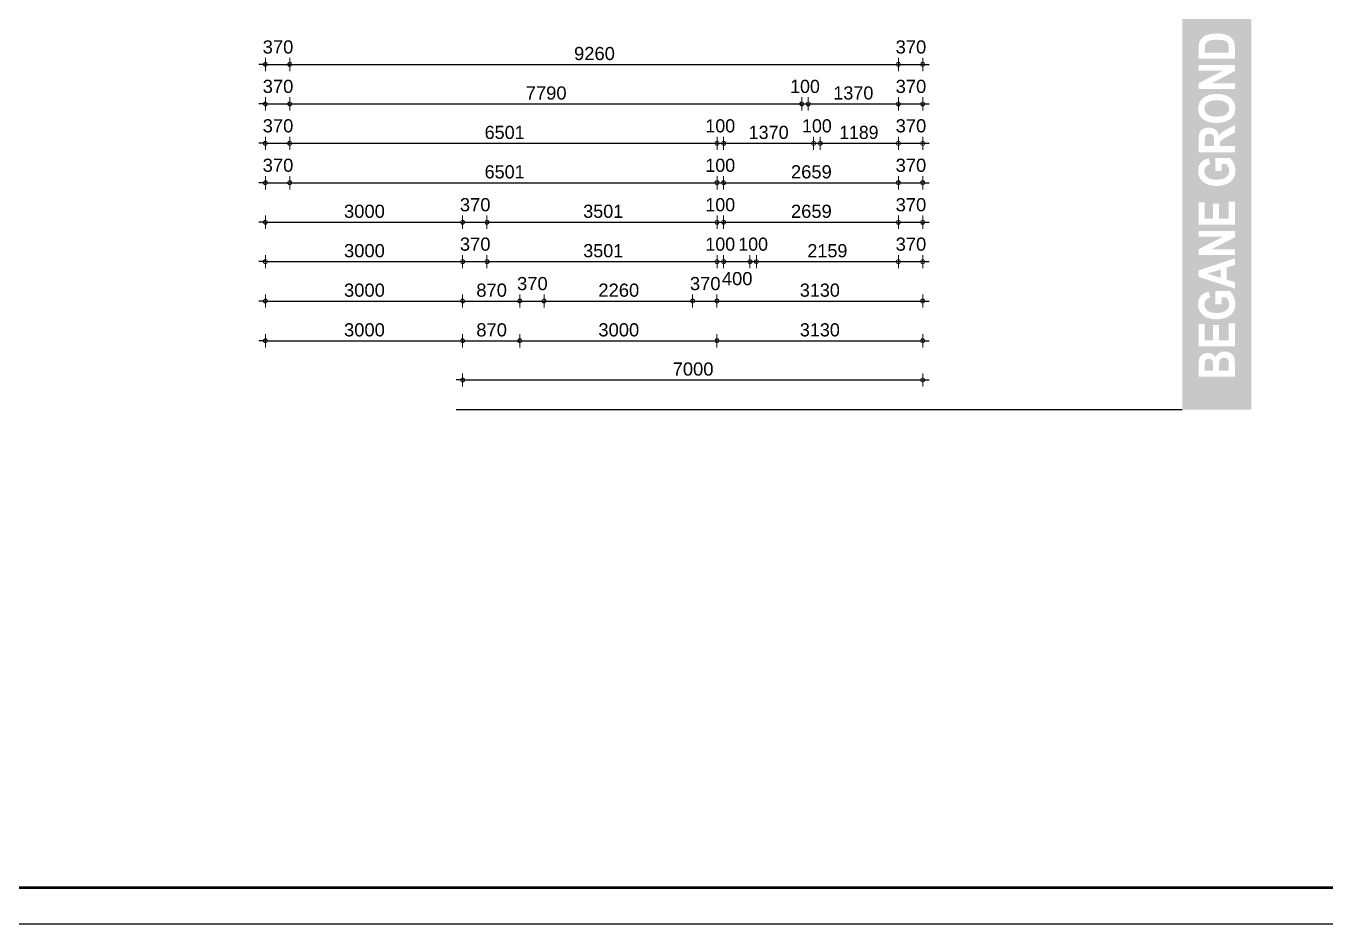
# Model space of a CAD drawing. Header units: millimetres. Extents: x 0 to 59350, y 0 to 29700.
# Drawn here: x 11844 to 21734, y 0 to 6830 of the extents above; entities that cross this region are included whole.
import ezdxf

# ---------------------------------------------------------------- set-up
doc = ezdxf.new("R2010")
doc.units = ezdxf.units.MM
doc.linetypes.add('PUNKT2_S9', pattern=[1, 0, -1])
doc.layers.add('Standard', color=7, linetype='Continuous', lineweight=25)
doc.styles.add('ARIAL', font='arial.ttf')

msp = doc.modelspace()

# ---------------------------------------------------------------- hatches: boundary and pattern name
at = {"layer": 'Standard', "linetype": 'PUNKT2_S9', "lineweight": -3}
h = msp.add_hatch(color=23, dxfattribs=at)
h.paths.add_polyline_path([(20875, 6724.7), (20854.2, 6721.3), (20839, 6715.6), (20827.6, 6708.1), (20819.5, 6698.6), (20814.6, 6686.7), (20812.7, 6672.4), (20812, 6648.7), (20812, 6627.9), (20994.2, 6627.9), (20994.2, 6662.5), (20993.6, 6679.2), (20991.5, 6690.5), (20987, 6700.8), (20980.1, 6709.1), (20969.4, 6715.9), (20953.6, 6721.3), (20931.7, 6724.7), (20903.2, 6725.9)])
h.paths.add_polyline_path([(20902.8, 6139.9), (20943.9, 6144.4), (20973.7, 6157.9), (20991.7, 6178.2), (20997.7, 6203.5), (20991.7, 6228.7), (20973.9, 6248.9), (20943.9, 6262.3), (20902.1, 6266.7), (20860.8, 6262.3), (20831.5, 6249.3), (20814.1, 6229.3), (20808.3, 6203.5), (20814.1, 6177.7), (20831.9, 6157.4), (20861.3, 6144.3)])
h.paths.add_polyline_path([(20881, 5978.1), (20878.4, 5992.6), (20873.9, 6000), (20866.8, 6005.6), (20857.6, 6009.1), (20846.2, 6010.3), (20833.6, 6008.8), (20823.8, 6004.1), (20816.7, 5996.7), (20812.9, 5986.7), (20812.2, 5975.4), (20812, 5953), (20812, 5916.8), (20881.8, 5916.8), (20881.8, 5951.1)])
h.paths.add_polyline_path([(20829.7, 4946.4), (20931.7, 4915.4), (20931.7, 4978)])
h.paths.add_polyline_path([(20920.6, 4246.6), (20920.6, 4209.2), (20994.2, 4209.2), (20994.2, 4252), (20993.8, 4272.5), (20992.5, 4283.8), (20988.5, 4293.1), (20981.6, 4300.5), (20971.3, 4305.5), (20958.1, 4307), (20946.7, 4305.8), (20937.1, 4302), (20929.6, 4295.9), (20924.6, 4287.5), (20921.6, 4272.6)])
h.paths.add_polyline_path([(20854.6, 4296.9), (20842.6, 4298.6), (20830.9, 4297.2), (20822, 4292.7), (20815.4, 4285.5), (20812.2, 4275.3), (20811.5, 4262), (20811.3, 4235.8), (20811.3, 4209.2), (20874.8, 4209.2), (20874.8, 4239.5), (20874.7, 4261.4), (20873.9, 4273.1), (20870.5, 4283.8), (20864.2, 4291.7)])
h.paths.add_polyline_path([(20640.5, 13412.9), (20640.5, 3912.9), (21165.5, 3912.9), (21165.5, 13412.9)])
h.paths.add_polyline_path([(21040.5, 6581.7), (20765.5, 6581.7), (20765.5, 6666.2), (20766.8, 6691.4), (20770.8, 6709.9), (20780.7, 6728.6), (20796.1, 6744.4), (20816.3, 6757.1), (20840.7, 6766.3), (20870, 6771.9), (20905.6, 6773.8), (20937.3, 6772.1), (20964.1, 6766.8), (20991.4, 6756.3), (21012.7, 6742.2), (21025.3, 6728), (21034.7, 6709.7), (21039, 6691.7), (21040.5, 6668.7)], flags=16)
h.paths.add_polyline_path([(21040.5, 6394.1), (21040.5, 6351.1), (20765.5, 6351.1), (20765.5, 6396.1), (20949.1, 6489.9), (20765.5, 6489.9), (20765.5, 6532.9), (21040.5, 6532.9), (21040.5, 6486.5), (20861.1, 6394.1)], flags=16)
h.paths.add_polyline_path([(21035.8, 6249), (21045.2, 6203.7), (21035.8, 6157.7), (21007.9, 6122.4), (20963.2, 6099.7), (20904.7, 6092.2), (20866, 6094.9), (20834.1, 6102.7), (20814.3, 6111.9), (20796.4, 6124), (20782, 6138.2), (20771.7, 6153.7), (20763.6, 6176.6), (20760.8, 6203.1), (20770.2, 6248.7), (20798.5, 6284), (20843.5, 6306.9), (20903.4, 6314.5), (20962.7, 6307), (21007.7, 6284.3)], flags=16)
h.paths.add_polyline_path([(21040.5, 5870.6), (20765.5, 5870.6), (20765.5, 5968), (20767.4, 5999.7), (20773, 6021.2), (20783.1, 6036.3), (20799.3, 6048), (20819.5, 6055.5), (20842.6, 6058), (20870.9, 6054.2), (20893.8, 6042.8), (20910.1, 6023.9), (20919.1, 5997.5), (20930.2, 6011.2), (20942.2, 6022.2), (20959.6, 6033.8), (20986.8, 6048.6), (21040.5, 6076.6), (21040.5, 6021.2), (20980.6, 5987.8), (20954.6, 5972.8), (20940.3, 5963.4), (20933.2, 5956.7), (20928.9, 5949.5), (20926.5, 5940), (20925.7, 5926.2), (20925.7, 5916.8), (21040.5, 5916.8)], flags=16)
h.paths.add_polyline_path([(20939.4, 5728), (20893, 5728), (20893, 5827.7), (21002.6, 5827.7), (21018.5, 5809.9), (21032.4, 5785.5), (21042, 5757.9), (21045.2, 5729.7), (21040.7, 5696.1), (21027.2, 5667), (21005, 5643.6), (20975.4, 5626.9), (20940.1, 5616.7), (20902.1, 5613.4), (20861.5, 5617.2), (20825.7, 5628.4), (20796.2, 5646.9), (20774.5, 5672.3), (20764.2, 5697.1), (20760.8, 5727.2), (20766.2, 5765.2), (20782.4, 5793.8), (20807.9, 5813.7), (20841.7, 5824.8), (20852, 5778.8), (20833.8, 5771.8), (20820.1, 5760.5), (20811.3, 5745.5), (20808.3, 5727.2), (20814.1, 5700), (20831.4, 5678.9), (20860, 5665.6), (20899.8, 5661.1), (20942.6, 5665.6), (20973.3, 5679.2), (20991.5, 5700.2), (20997.7, 5726.7), (20996, 5741.3), (20991, 5755.8), (20983.3, 5769.4), (20974.3, 5781), (20939.4, 5781)], flags=16)
h.paths.add_polyline_path([(21040.5, 5318.9), (20765.5, 5318.9), (20765.5, 5488.8), (20812, 5488.8), (20812, 5365.2), (20873, 5365.2), (20873, 5480.2), (20919.3, 5480.2), (20919.3, 5365.2), (20994.2, 5365.2), (20994.2, 5493.2), (21040.5, 5493.2)], flags=16)
h.paths.add_polyline_path([(20861.1, 5131.2), (21040.5, 5131.2), (21040.5, 5088.2), (20765.5, 5088.2), (20765.5, 5133.2), (20949.1, 5227), (20765.5, 5227), (20765.5, 5270), (21040.5, 5270), (21040.5, 5223.5)], flags=16)
h.paths.add_polyline_path([(20765.5, 4971.4), (21040.5, 5063.1), (21040.5, 5012.8), (20978, 4992.8), (20978, 4901.2), (21040.5, 4882.3), (21040.5, 4833.2), (20765.5, 4922.5)], flags=16)
h.paths.add_polyline_path([(20760.8, 4713.3), (20766.2, 4751.3), (20782.4, 4779.9), (20807.9, 4799.8), (20841.7, 4810.9), (20852, 4764.9), (20833.8, 4757.9), (20820.1, 4746.6), (20811.3, 4731.6), (20808.3, 4713.3), (20814.1, 4686.1), (20831.4, 4665), (20860, 4651.7), (20899.8, 4647.2), (20942.6, 4651.7), (20973.3, 4665.3), (20991.5, 4686.3), (20997.7, 4712.8), (20996, 4727.4), (20991, 4741.9), (20983.3, 4755.5), (20974.3, 4767.1), (20939.4, 4767.1), (20939.4, 4714.1), (20893, 4714.1), (20893, 4813.8), (21002.6, 4813.8), (21018.5, 4796), (21032.4, 4771.6), (21042, 4744), (21045.2, 4715.8), (21040.7, 4682.2), (21027.2, 4653.1), (21005, 4629.7), (20975.4, 4613), (20940.1, 4602.8), (20902.1, 4599.5), (20861.5, 4603.3), (20825.7, 4614.5), (20796.2, 4633), (20774.5, 4658.4), (20764.2, 4683.2)], flags=16)
h.paths.add_polyline_path([(20873, 4555.3), (20919.3, 4555.3), (20919.3, 4440.2), (20994.2, 4440.2), (20994.2, 4568.2), (21040.5, 4568.2), (21040.5, 4394), (20765.5, 4394), (20765.5, 4563.9), (20812, 4563.9), (20812, 4440.2), (20873, 4440.2)], flags=16)
h.paths.add_polyline_path([(21038.6, 4296.7), (21039.9, 4277), (21040.5, 4240.9), (21040.5, 4162.9), (20765.5, 4162.9), (20765.5, 4254.5), (20766.2, 4278.3), (20768.3, 4295), (20772.4, 4307.7), (20779.6, 4318.9), (20789.7, 4328.6), (20802.6, 4336.6), (20817.8, 4341.9), (20834.7, 4343.6), (20853.3, 4341.4), (20870.2, 4334.9), (20884.2, 4324.7), (20894.4, 4311.4), (20904.3, 4329.9), (20919.3, 4343.6), (20938.5, 4352.1), (20960.8, 4354.9), (20979.3, 4353), (20997.4, 4347.5), (21013.3, 4338.9), (21025.7, 4327.7), (21034.1, 4313.7)], flags=16)

# ---------------------------------------------------------------- linework, layer by layer
at = {"layer": 'Standard', "color": 7, "linetype": 'Continuous', "lineweight": -3}
for p, q in [((13665.5, 6538.1), (13615.5, 6538.1)), ((13665.5, 6538.1), (13850.5, 6538.1)), ((13850.5, 6538.1), (15938.4, 6538.1)), ((15938.4, 6538.1), (18480.5, 6538.1)), ((18480.5, 6538.1), (18665.5, 6538.1)), ((18665.5, 6538.1), (18715.5, 6538.1)), ((13665.5, 6238.1), (13615.5, 6238.1)), ((13665.5, 6238.1), (13850.5, 6238.1)), ((13850.5, 6238.1), (15570.9, 6238.1)), ((15570.9, 6238.1), (17745.5, 6238.1)), ((17745.5, 6238.1), (17795.5, 6238.1)), ((17795.5, 6238.1), (17910.9, 6238.1)), ((17910.9, 6238.1), (18480.5, 6238.1)), ((18480.5, 6238.1), (18665.5, 6238.1)), ((18665.5, 6238.1), (18715.5, 6238.1)), ((13665.5, 5938.1), (13615.5, 5938.1)), ((13665.5, 5938.1), (13850.5, 5938.1)), ((13850.5, 5938.1), (15258.2, 5938.1)), ((15258.2, 5938.1), (17101, 5938.1)), ((17101, 5938.1), (17151, 5938.1)), ((17151, 5938.1), (17266.4, 5938.1)), ((17266.4, 5938.1), (17836, 5938.1)), ((17836, 5938.1), (17886, 5938.1)), ((17886, 5938.1), (17955.9, 5938.1)), ((17955.9, 5938.1), (18480.5, 5938.1)), ((18480.5, 5938.1), (18665.5, 5938.1)), ((18665.5, 5938.1), (18715.5, 5938.1)), ((13665.5, 5638.1), (13615.5, 5638.1)), ((13665.5, 5638.1), (13850.5, 5638.1)), ((13850.5, 5638.1), (15258.2, 5638.1)), ((15258.2, 5638.1), (17101, 5638.1)), ((17101, 5638.1), (17151, 5638.1)), ((17151, 5638.1), (17588.4, 5638.1)), ((17588.4, 5638.1), (18480.5, 5638.1)), ((18480.5, 5638.1), (18665.5, 5638.1)), ((18665.5, 5638.1), (18715.5, 5638.1)), ((13665.5, 5338.1), (13615.5, 5338.1)), ((13665.5, 5338.1), (14188.4, 5338.1)), ((14188.4, 5338.1), (15165.5, 5338.1)), ((15165.5, 5338.1), (15350.5, 5338.1)), ((15350.5, 5338.1), (16008.2, 5338.1)), ((16008.2, 5338.1), (17101, 5338.1)), ((17101, 5338.1), (17151, 5338.1)), ((17151, 5338.1), (17588.4, 5338.1)), ((17588.4, 5338.1), (18480.5, 5338.1)), ((18480.5, 5338.1), (18665.5, 5338.1)), ((18665.5, 5338.1), (18715.5, 5338.1)), ((13665.5, 5038.1), (13615.5, 5038.1)), ((13665.5, 5038.1), (14188.4, 5038.1)), ((14188.4, 5038.1), (15165.5, 5038.1)), ((15165.5, 5038.1), (15350.5, 5038.1)), ((15350.5, 5038.1), (16008.2, 5038.1)), ((16008.2, 5038.1), (17101, 5038.1)), ((17101, 5038.1), (17151, 5038.1)), ((17151, 5038.1), (17351, 5038.1)), ((17351, 5038.1), (17401, 5038.1)), ((17401, 5038.1), (17713.4, 5038.1)), ((17713.4, 5038.1), (18480.5, 5038.1)), ((18480.5, 5038.1), (18665.5, 5038.1)), ((18665.5, 5038.1), (18715.5, 5038.1)), ((13665.5, 4738.1), (13615.5, 4738.1)), ((13665.5, 4738.1), (14188.4, 4738.1)), ((14188.4, 4738.1), (15165.5, 4738.1)), ((15165.5, 4738.1), (15194.8, 4738.1)), ((15194.8, 4738.1), (15600.5, 4738.1)), ((15600.5, 4738.1), (15785.5, 4738.1)), ((15785.5, 4738.1), (16123.4, 4738.1)), ((16123.4, 4738.1), (16915.5, 4738.1)), ((16915.5, 4738.1), (17100.5, 4738.1)), ((17100.5, 4738.1), (17655.9, 4738.1)), ((17655.9, 4738.1), (18665.5, 4738.1)), ((18665.5, 4738.1), (18715.5, 4738.1)), ((13665.5, 4436.2), (13615.5, 4436.2)), ((13665.5, 4436.2), (14188.4, 4436.2)), ((14188.4, 4436.2), (15165.5, 4436.2)), ((15165.5, 4436.2), (15194.8, 4436.2)), ((15194.8, 4436.2), (15600.5, 4436.2)), ((15600.5, 4436.2), (16123.4, 4436.2)), ((16123.4, 4436.2), (17100.5, 4436.2)), ((17100.5, 4436.2), (17655.9, 4436.2)), ((17655.9, 4436.2), (18665.5, 4436.2)), ((18665.5, 4436.2), (18715.5, 4436.2)), ((15165.5, 4138.1), (15115.5, 4138.1)), ((15165.5, 4138.1), (16688.4, 4138.1)), ((16688.4, 4138.1), (18665.5, 4138.1)), ((18665.5, 4138.1), (18715.5, 4138.1))]:
    msp.add_line(p, q, dxfattribs=at)
at = {"layer": 'Standard', "color": 7, "linetype": 'Continuous', "lineweight": 18}
for p, q in [((13665.5, 6538.1), (13665.5, 6588.1)), ((13665.5, 6538.1), (13665.5, 6488.1)), ((13850.5, 6538.1), (13850.5, 6588.1)), ((13850.5, 6538.1), (13850.5, 6488.1)), ((18480.5, 6538.1), (18480.5, 6588.1)), ((18480.5, 6538.1), (18480.5, 6488.1)), ((18665.5, 6538.1), (18665.5, 6588.1)), ((18665.5, 6538.1), (18665.5, 6488.1)), ((13665.5, 6238.1), (13665.5, 6288.1)), ((13665.5, 6238.1), (13665.5, 6188.1)), ((13850.5, 6238.1), (13850.5, 6288.1)), ((13850.5, 6238.1), (13850.5, 6188.1)), ((17745.5, 6238.1), (17745.5, 6288.1)), ((17745.5, 6238.1), (17745.5, 6188.1)), ((17795.5, 6238.1), (17795.5, 6288.1)), ((17795.5, 6238.1), (17795.5, 6188.1)), ((18480.5, 6238.1), (18480.5, 6288.1)), ((18480.5, 6238.1), (18480.5, 6188.1)), ((18665.5, 6238.1), (18665.5, 6288.1)), ((18665.5, 6238.1), (18665.5, 6188.1)), ((13665.5, 5938.1), (13665.5, 5988.1)), ((13665.5, 5938.1), (13665.5, 5888.1)), ((13850.5, 5938.1), (13850.5, 5988.1)), ((13850.5, 5938.1), (13850.5, 5888.1)), ((17101, 5938.1), (17101, 5988.1)), ((17101, 5938.1), (17101, 5888.1)), ((17151, 5938.1), (17151, 5988.1)), ((17151, 5938.1), (17151, 5888.1)), ((17836, 5938.1), (17836, 5988.1)), ((17836, 5938.1), (17836, 5888.1)), ((17886, 5938.1), (17886, 5988.1)), ((17886, 5938.1), (17886, 5888.1)), ((18480.5, 5938.1), (18480.5, 5988.1)), ((18480.5, 5938.1), (18480.5, 5888.1)), ((18665.5, 5938.1), (18665.5, 5988.1)), ((18665.5, 5938.1), (18665.5, 5888.1)), ((13665.5, 5638.1), (13665.5, 5688.1)), ((13665.5, 5638.1), (13665.5, 5588.1)), ((13850.5, 5638.1), (13850.5, 5688.1)), ((13850.5, 5638.1), (13850.5, 5588.1)), ((17101, 5638.1), (17101, 5688.1)), ((17101, 5638.1), (17101, 5588.1)), ((17151, 5638.1), (17151, 5688.1)), ((17151, 5638.1), (17151, 5588.1)), ((18480.5, 5638.1), (18480.5, 5688.1)), ((18480.5, 5638.1), (18480.5, 5588.1)), ((18665.5, 5638.1), (18665.5, 5688.1)), ((18665.5, 5638.1), (18665.5, 5588.1)), ((13665.5, 5338.1), (13665.5, 5388.1)), ((15165.5, 5338.1), (15165.5, 5388.1)), ((15350.5, 5338.1), (15350.5, 5388.1)), ((17101, 5338.1), (17101, 5388.1)), ((17151, 5338.1), (17151, 5388.1)), ((18480.5, 5338.1), (18480.5, 5388.1)), ((18665.5, 5338.1), (18665.5, 5388.1)), ((13665.5, 5338.1), (13665.5, 5288.1)), ((15165.5, 5338.1), (15165.5, 5288.1)), ((15350.5, 5338.1), (15350.5, 5288.1)), ((17101, 5338.1), (17101, 5288.1)), ((17151, 5338.1), (17151, 5288.1)), ((18480.5, 5338.1), (18480.5, 5288.1)), ((18665.5, 5338.1), (18665.5, 5288.1)), ((13665.5, 5038.1), (13665.5, 5088.1)), ((15165.5, 5038.1), (15165.5, 5088.1)), ((15350.5, 5038.1), (15350.5, 5088.1)), ((17101, 5038.1), (17101, 5088.1)), ((17151, 5038.1), (17151, 5088.1)), ((17351, 5038.1), (17351, 5088.1)), ((17401, 5038.1), (17401, 5088.1)), ((18480.5, 5038.1), (18480.5, 5088.1)), ((18665.5, 5038.1), (18665.5, 5088.1)), ((13665.5, 5038.1), (13665.5, 4988.1)), ((15165.5, 5038.1), (15165.5, 4988.1)), ((15350.5, 5038.1), (15350.5, 4988.1)), ((17101, 5038.1), (17101, 4988.1)), ((17151, 5038.1), (17151, 4988.1)), ((17351, 5038.1), (17351, 4988.1)), ((17401, 5038.1), (17401, 4988.1)), ((18480.5, 5038.1), (18480.5, 4988.1)), ((18665.5, 5038.1), (18665.5, 4988.1)), ((13665.5, 4738.1), (13665.5, 4788.1)), ((15165.5, 4738.1), (15165.5, 4788.1)), ((15600.5, 4738.1), (15600.5, 4788.1)), ((15785.5, 4738.1), (15785.5, 4788.1)), ((16915.5, 4738.1), (16915.5, 4788.1)), ((17100.5, 4738.1), (17100.5, 4788.1)), ((18665.5, 4738.1), (18665.5, 4788.1)), ((13665.5, 4738.1), (13665.5, 4688.1)), ((15165.5, 4738.1), (15165.5, 4688.1)), ((15600.5, 4738.1), (15600.5, 4688.1)), ((15785.5, 4738.1), (15785.5, 4688.1)), ((16915.5, 4738.1), (16915.5, 4688.1)), ((17100.5, 4738.1), (17100.5, 4688.1)), ((18665.5, 4738.1), (18665.5, 4688.1)), ((13665.5, 4436.2), (13665.5, 4486.2)), ((15165.5, 4436.2), (15165.5, 4486.2)), ((15600.5, 4436.2), (15600.5, 4486.2)), ((17100.5, 4436.2), (17100.5, 4486.2)), ((18665.5, 4436.2), (18665.5, 4486.2)), ((13665.5, 4436.2), (13665.5, 4386.2)), ((15165.5, 4436.2), (15165.5, 4386.2)), ((15600.5, 4436.2), (15600.5, 4386.2)), ((17100.5, 4436.2), (17100.5, 4386.2)), ((18665.5, 4436.2), (18665.5, 4386.2)), ((15165.5, 4138.1), (15165.5, 4188.1)), ((18665.5, 4138.1), (18665.5, 4188.1)), ((15165.5, 4138.1), (15165.5, 4088.1)), ((18665.5, 4138.1), (18665.5, 4088.1))]:
    msp.add_line(p, q, dxfattribs=at)
at = {"layer": 'Standard', "color": 26, "linetype": 'Continuous', "lineweight": -3}
msp.add_line((15115.5, 3912.9), (20640.5, 3912.9), dxfattribs=at)
at = {"layer": 'Standard', "color": 30, "linetype": 'Continuous', "lineweight": 50}
msp.add_line((249.6, 277.5), (59072.1, 277.5), dxfattribs=at)
at = {"layer": 'Standard', "color": 1, "linetype": 'Continuous', "lineweight": 25}
msp.add_line((-0.4, 0), (59349.6, 0), dxfattribs=at)
at = {"layer": 'Standard', "color": 7, "linetype": 'Continuous', "lineweight": 18}
for centre in [(13665.5, 6538.1), (13850.5, 6538.1), (18480.5, 6538.1), (18665.5, 6538.1), (13665.5, 6238.1), (13850.5, 6238.1), (17745.5, 6238.1), (17795.5, 6238.1), (18480.5, 6238.1), (18665.5, 6238.1), (13665.5, 5938.1), (13850.5, 5938.1), (17101, 5938.1), (17151, 5938.1), (17836, 5938.1), (17886, 5938.1), (18480.5, 5938.1), (18665.5, 5938.1), (13665.5, 5638.1), (13850.5, 5638.1), (17101, 5638.1), (17151, 5638.1), (18480.5, 5638.1), (18665.5, 5638.1), (13665.5, 5338.1), (15165.5, 5338.1), (15350.5, 5338.1), (17101, 5338.1), (17151, 5338.1), (18480.5, 5338.1), (18665.5, 5338.1), (13665.5, 5038.1), (15165.5, 5038.1), (15350.5, 5038.1), (17101, 5038.1), (17151, 5038.1), (17351, 5038.1), (17401, 5038.1), (18480.5, 5038.1), (18665.5, 5038.1), (13665.5, 4738.1), (15165.5, 4738.1), (15600.5, 4738.1), (15785.5, 4738.1), (16915.5, 4738.1), (17100.5, 4738.1), (18665.5, 4738.1), (13665.5, 4436.2), (15165.5, 4436.2), (15600.5, 4436.2), (17100.5, 4436.2), (18665.5, 4436.2), (15165.5, 4138.1), (18665.5, 4138.1)]:
    msp.add_circle(centre, 15, dxfattribs=at)

# ---------------------------------------------------------------- texts
at = {"layer": 'Standard', "color": 7, "linetype": 'Continuous', "lineweight": 18, "char_height": 100, "attachment_point": 7, "style": 'ARIAL'}
for s, insert, width in [('\\W1.00;370', (13644.8, 6619.9), 285.149), ('\\W1.00;9260', (16013.4, 6569.8), 363.563), ('\\W1.00;370', (18459.8, 6619.9), 285.149), ('\\W1.00;370', (13644.8, 6319.9), 285.149), ('\\W1.00;7790', (15645.9, 6269.8), 363.563), ('\\W0.97;100', (17657.3, 6319.8), 283.554), ('\\W0.98;1370', (17985.9, 6269.9), 362.353), ('\\W1.00;370', (18459.8, 6319.9), 285.149), ('\\W1.00;370', (13644.8, 6019.9), 285.149), ('\\W0.98;6501', (15333.2, 5969.8), 362.353), ('\\W0.97;100', (17012.8, 6019.8), 283.554), ('\\W0.98;1370', (17341.4, 5969.9), 362.353), ('\\W0.97;100', (17747.8, 6019.8), 283.554), ('\\W0.96;1189', (18030.9, 5969.8), 361.2), ('\\W1.00;370', (18459.8, 6019.9), 285.149), ('\\W1.00;370', (13644.8, 5719.9), 285.149), ('\\W0.98;6501', (15333.2, 5669.8), 362.353), ('\\W0.97;100', (17012.8, 5719.8), 283.554), ('\\W1.00;2659', (17663.4, 5669.8), 363.563), ('\\W1.00;370', (18459.8, 5719.9), 285.149), ('\\W1.00;3000', (14263.4, 5369.9), 363.563), ('\\W1.00;370', (15144.8, 5419.9), 285.149), ('\\W0.98;3501', (16083.2, 5369.9), 362.353), ('\\W0.97;100', (17012.8, 5419.8), 283.554), ('\\W1.00;2659', (17663.4, 5369.8), 363.563), ('\\W1.00;370', (18459.8, 5419.9), 285.149), ('\\W1.00;3000', (14263.4, 5069.9), 363.563), ('\\W1.00;370', (15144.8, 5119.9), 285.149), ('\\W0.98;3501', (16083.2, 5069.9), 362.353), ('\\W0.97;100', (17012.8, 5119.8), 283.554), ('\\W0.97;100', (17262.8, 5119.8), 283.554), ('\\W0.98;2159', (17788.4, 5069.8), 362.353), ('\\W1.00;370', (18459.8, 5119.9), 285.149), ('\\W1.00;400', (17137.8, 4857.7), 285.149), ('\\W1.00;3000', (14263.4, 4769.9), 363.563), ('\\W1.00;870', (15269.8, 4769.8), 285.149), ('\\W1.00;370', (15579.8, 4819.9), 285.149), ('\\W1.00;2260', (16198.4, 4769.8), 363.563), ('\\W1.00;370', (16894.8, 4819.9), 285.149), ('\\W0.98;3130', (17730.9, 4769.9), 362.353), ('\\W1.00;3000', (14263.4, 4468), 363.563), ('\\W1.00;870', (15269.8, 4467.9), 285.149), ('\\W1.00;3000', (16198.4, 4468), 363.563), ('\\W0.98;3130', (17730.9, 4468), 362.353), ('\\W1.00;7000', (16763.4, 4169.8), 363.563)]:
    msp.add_mtext(s, dxfattribs=dict(at, insert=insert, width=width))

doc.saveas('drawing.dxf')
